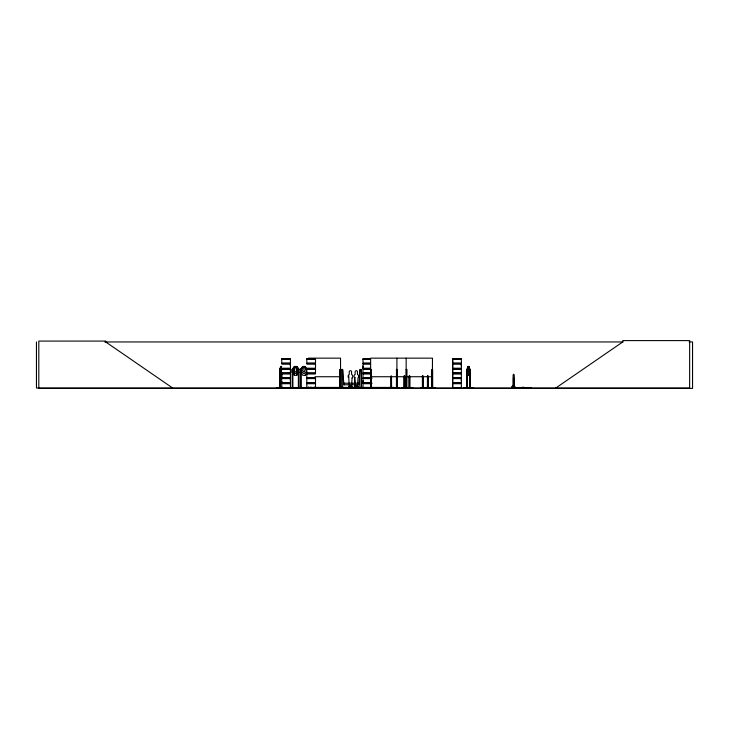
<?xml version="1.0" encoding="UTF-8"?>
<svg xmlns="http://www.w3.org/2000/svg" width="729" height="729" viewBox="0 0 729 729"><rect width="100%" height="100%" fill="white"/><g stroke="black" fill="none" stroke-linecap="round" stroke-linejoin="round"><path stroke-width="1.09" d="M281.74 382.853L281.74 380.72L281.731 382.853L290.424 382.853L290.424 378.579L281.731 378.579M290.415 380.72L290.415 378.579M290.415 366.104L290.415 363.971L281.731 363.971M315.493 380.72L315.493 378.579L306.809 378.579M315.493 366.104L315.493 363.971L306.809 363.971M371.699 382.853L363.006 382.853L363.015 380.72M370.423 368.236L363.006 368.236L363.015 366.104M452.682 382.853L452.682 378.579L461.366 378.579L461.357 382.853L452.673 382.853L452.673 378.579M452.682 368.236L452.682 363.971L461.366 363.971L461.357 368.236L452.673 368.236L452.673 363.971M461.357 380.72L461.357 378.579M461.357 366.104L461.357 363.971M367.243 387.956L374.205 387.628L362.987 388.001M374.205 387.655L363.015 387.71M513.981 387.117L514.1 378.169A2.324 0.601 -90 0 0 514.1 374.879A2.324 0.601 -90 0 0 513.252 374.879A2.324 0.601 -90 0 0 513.252 378.169L513.298 387.309L513.252 378.169M514.173 387.126L514.1 378.169M280.237 369.284L279.69 369.439L279.69 388.01M280.237 373.53L280.793 370.669L281.713 370.669M467.18 369.302L467.253 388.01L467.271 387.336M469.576 388.01L469.594 369.211M513.034 386.042L512.715 385.55L512.888 386.042M513.243 386.042C514.291 385.422 511.822 386.443 512.542 385.586M298.489 369.33L299.008 369.439L296.721 366.541L294.443 366.541L293.295 369.439L293.295 371.644L294.826 373.394L296.357 373.394L297.86 371.644L297.86 369.439L296.73 366.541M300.64 388.01L300.567 369.439L301.195 369.184L301.123 388.01M306.882 369.284L307.392 369.439L305.159 366.459L302.799 366.459L300.476 369.412L300.476 372.355L302.799 375.298L305.159 375.298L307.483 372.355L305.123 375.225M341.136 370.113L342.685 370.113L343.888 384.784L358.987 384.784L359.907 370.113L361.456 370.113M281.075 366.924L280.392 375.854L280.947 377.604L281.494 377.604M350.148 385.759L350.667 385.969M356.517 385.978L356.053 385.905M281.649 373.312L290.434 373.394M281.713 388.001L281.731 383.709L290.424 383.709L290.424 387.828L276.391 388.001M306.791 387.837L306.818 369.184M461.375 373.394L452.618 373.257M276.528 388.01L285.558 387.956M463.854 387.956L473.185 387.664M470.014 388.001L469.923 369.412L468.856 366.459M470.159 387.664L470.096 369.439L469.549 369.175M281.85 372.847L281.868 376.975M388.028 387.655L394.07 388.01M512.205 387.846L512.05 386.498L514.802 386.498L514.802 387.71M512.733 388.001L512.952 386.498M530.22 388.001L530.265 387.464M531.131 388.001L531.168 387.464L528.416 387.71M279.945 388.01L279.881 369.412L280.72 366.459L281.64 366.459M280.793 366.459L279.881 369.412M280.054 373.64L280.865 370.669M467.909 366.459L466.879 369.439L466.897 387.956M468.838 375.225L469.813 372.328L469.813 369.439L468.838 366.541L469.321 371.644L468.674 373.394L468.018 373.394L467.362 371.644L467.362 369.439L467.854 366.541L468.902 366.541M468.856 375.298L469.923 372.355M402.053 387.919L412.769 387.965L402.007 387.965M406.044 387.956L406.19 358.149M420.351 387.956L435.085 387.664M306.572 387.956L307.319 387.336L307.319 388.01M306.59 387.655L317.452 387.664L306.59 387.919M302.836 366.541L301.688 369.439L301.688 371.644L303.218 373.394L304.749 373.394L306.253 371.644L306.253 369.439L305.123 366.541L302.836 366.541L300.548 369.439M296.73 370.733L295.956 371.872L295.19 371.872L294.452 370.733L295.19 366.924L295.956 366.924L296.73 369.439M452.673 387.828L452.673 383.709L461.366 383.709L461.366 387.828L452.654 388.001M299.063 388.01L299.09 369.412L296.767 366.459L294.407 366.459L292.074 369.412L292.083 372.355L294.407 375.298L296.767 375.298L299.09 372.355M348.954 387.464L348.662 386.498L348.298 388.001M348.48 387.464L349.638 387.974L348.69 387.71M351.105 388.001L351.287 387.71C352.517 388.858 351.788 384.493 352.171 387.71L351.961 387.71M351.305 388.001L352.171 387.71L348.48 387.71M354.859 387.464L354.859 386.498L354.13 388.001L354.385 387.464M354.649 387.992L358.258 387.992M354.595 387.71L355.497 388.01M357.192 387.71L357.866 387.71L358.076 386.498L358.076 387.71L357 388.001M362.987 373.221L370.432 373.439M555.808 388.01L622.73 341.956L622.73 340.598L689.643 340.598L689.643 388.01L36.45 388.01L36.45 341.956M300.403 387.965L301.268 387.336L301.268 388.01M362.96 387.846L363.015 383.709L371.699 383.709M292.885 388.01L292.858 369.348L292.183 369.439L292.256 388.01M281.758 372.61L281.285 374.424C280.519 368.036 280.383 382.014 281.276 375.289L281.777 377.221M104.867 341.956L623.076 341.956M689.133 341.956L692.55 341.956L692.55 388.402L38.801 388.402L38.801 341.081L105.723 341.081L105.723 341.956L172.636 388.01M308.358 358.149L340.534 358.149L340.534 388.01L340.653 369.439L339.987 369.439L339.924 388.01M281.722 358.823L290.434 358.823M306.8 358.823L315.511 358.823M362.996 358.823L370.432 358.823M452.673 358.823L461.375 358.823M306.8 358.987L315.511 358.996L315.493 363.115L306.809 363.115L306.809 358.996M370.432 358.978L362.996 358.987L363.015 363.115L370.423 363.115M281.74 359.251L290.415 359.251M306.818 359.251L315.493 359.251M363.015 359.251L370.414 359.251M461.357 359.251L452.682 359.251L452.682 363.115L461.366 363.115L461.366 358.996L452.673 358.996L452.673 363.115M281.676 363.406L290.488 363.406M306.745 363.406L315.557 363.406M362.942 363.406L370.469 363.406M452.618 363.406L461.43 363.406M281.676 363.671L290.488 363.671M306.745 363.671L315.557 363.671M362.942 363.671L370.469 363.671M452.618 363.671L461.43 363.671M370.423 363.971L363.006 363.971L363.006 368.236M467.836 366.459L468.92 366.459M281.631 366.541L280.738 366.541L280.392 369.439L280.392 371.644L280.947 373.394L281.494 373.394M281.002 366.924L281.348 371.872L280.811 370.733M468.574 366.924L468.182 366.924C466.779 373.048 469.923 373.029 468.501 366.924M281.731 368.236L290.424 368.236L290.424 363.971M306.809 368.236L315.502 368.236L315.502 363.971M281.676 368.537L290.488 368.537M306.745 368.537L315.557 368.537M362.942 368.537L370.469 368.537M452.618 368.537L461.43 368.537M281.676 368.801L290.488 368.801M306.745 368.801L315.557 368.801M362.942 368.801L370.469 368.801M452.618 368.801L461.43 368.801M281.731 369.102L290.424 369.102L290.424 373.212L281.722 373.212L290.415 373.102M306.809 369.102L315.502 369.102L315.502 373.212L306.818 373.102M370.423 369.102L363.006 369.102L363.006 373.212L370.432 373.221M452.673 369.102L461.366 369.102L461.366 373.212L452.682 373.102L452.673 369.102L452.682 373.102L461.375 373.221M298.361 369.403L298.38 388.01M370.605 369.439L371.271 369.439L371.152 388.01L371.097 369.439M406.19 369.439L406.809 369.439L406.736 387.956M281.421 371.125C279.389 375.973 282.579 378.369 281.348 371.125M279.982 372.328L280.793 375.298M466.842 372.355L467.909 375.298M363.015 373.102L370.414 373.102M315.511 373.221L306.727 373.33L315.511 373.394M281.722 373.585L290.434 373.594L290.415 377.722L281.731 377.722M306.8 373.594L315.511 373.585M370.432 373.585L362.996 373.594L363.015 377.722L371.699 377.722M281.74 373.859L290.415 373.859M306.818 373.859L315.493 373.859M363.015 373.859L370.414 373.859M461.357 373.859L452.682 373.859L452.682 377.722L461.366 377.722L461.366 373.613L452.673 373.613L452.673 377.722M280.72 375.298L281.64 375.298M467.836 375.298L468.92 375.298M280.054 376.538L280.865 379.508M315.01 376.729L340.534 376.729M370.651 376.729L432.47 376.729M306.809 377.722L315.502 377.722M281.676 378.023L290.488 378.023M306.745 378.023L315.557 378.023M362.942 378.023L371.763 378.023M452.618 378.023L461.43 378.023M281.676 378.287L290.488 378.287M306.745 378.287L315.557 378.287M362.942 378.287L371.763 378.287M452.618 378.287L461.43 378.287M371.699 378.579L363.006 378.579L363.006 382.853M280.802 379.435L281.704 379.435M280.793 379.508L281.713 379.508M306.809 382.853L315.502 382.853L315.502 378.579M281.676 383.144L290.488 383.144M306.745 383.144L315.557 383.144M343.888 383.235L358.987 383.235M362.942 383.144L371.763 383.144M452.618 383.144L461.43 383.144M281.676 383.408L290.488 383.408M306.745 383.408L315.557 383.408M362.942 383.408L371.763 383.408M452.618 383.408L461.43 383.408M306.809 383.709L315.502 383.709L315.502 387.828M355.16 386.962L357.483 386.962L357.957 378.005A2.324 2.324 0 0 0 357.483 374.351L357.483 371.845A1.157 1.157 0 0 0 356.317 370.687A1.157 1.157 0 0 0 355.16 371.845L355.16 374.351A2.324 2.324 0 0 0 354.677 378.005L355.16 386.962L354.677 378.005M522.438 387.272L523.987 387.272M279.644 387.336L280.173 388.01L280.146 369.439M292.894 387.336L292.119 387.336L292.138 388.01M299.081 387.336L298.307 387.336L298.307 388.01M396.412 387.336L397.159 387.336L397.15 388.01M404.021 387.336L404.795 387.336M406.126 387.336L406.873 387.336L406.9 388.001M422.337 387.336L423.121 387.336L423.112 388.01M427.404 387.336L428.187 387.336M431.96 387.336L432.698 387.336M466.897 387.336L467.499 387.336M469.549 387.336L470.15 387.336M298.307 387.527L290.88 388.01M301.268 387.527L319.612 388.01M325.079 387.628L327.467 387.628M327.74 387.628L330.064 388.01M330.538 387.628L333.007 387.628M338.967 387.637L342.42 387.664M394.617 388.01L399.574 387.965L394.681 387.965M276.51 387.664L290.415 387.71M399.547 387.664L394.626 387.628M402.053 387.664L412.742 387.664M461.357 387.71L452.682 387.71L452.682 383.709M512.031 387.846L531.186 387.846M531.049 387.992L512.259 387.992M528.078 387.71L525.327 387.71M524.588 387.71L521.836 387.71M514.729 386.498L514.729 387.464L512.123 387.464L512.123 386.498M512.806 387.464L512.806 385.431L512.369 387.464M512.642 385.431L512.523 387.464M469.831 373.804L469.795 388.01M467.444 371.617L467.471 388.01M432.689 388.01L432.634 369.439L432.024 369.439L431.969 388.01M432.516 387.336L432.634 388.01M432.361 388.01L432.47 358.149L370.651 358.149L370.596 388.01L370.815 369.439M432.188 369.439L432.288 388.01M432.042 387.336L432.142 388.01M428.123 375.991L428.105 388.01L427.978 375.991M427.877 387.336L427.896 388.01M427.686 387.336L427.704 388.01M427.604 375.991L427.549 388.01M427.467 375.991L427.404 388.01M423.057 375.991L422.975 388.01M422.911 375.991L422.811 388.01M422.638 387.336L422.62 388.01M422.538 375.991L422.483 388.01L422.401 375.991M409.862 388.01L409.862 387.336L409.087 387.336L409.087 388.01M409.798 375.991L409.78 388.01M409.662 375.991L409.607 388.01M409.461 376.146L409.425 388.01M409.288 375.991L409.261 388.01L409.151 375.991M406.636 369.439L406.563 388.01M406.436 387.336L406.463 388.01L406.363 369.439M404.732 375.991L404.795 388.01M404.595 375.991L404.659 388.01M404.513 387.336L404.495 388.01M404.303 387.336L404.322 388.01M404.221 375.991L404.221 388.01M404.085 375.991L404.021 388.01M396.977 388.01L397.095 369.439L396.476 369.439L396.421 388.01M396.922 358.149L396.849 388.01M396.649 369.439L396.749 388.01M396.503 387.336L396.594 388.01M393.669 388.01L393.669 387.436L308.148 387.436L308.148 388.01M392.712 387.436L392.712 388.01M391.519 376.146L391.555 388.01M391.345 387.336L391.345 388.01M391.2 376.146L391.2 388.01L391.163 387.336M390.99 376.146L390.99 388.01M371.316 387.336L371.316 388.01M370.851 376.146L370.842 388.01M361.456 388.01L361.456 369.439L359.907 369.439L359.907 388.01M360.819 387.436L360.819 388.01M359.862 387.436L359.862 388.01M358.404 383.235L358.404 384.784M358.057 386.498L357.957 387.71M356.864 387.464L356.864 385.431L355.798 385.431L355.798 387.464M354.567 386.498L354.44 387.71M350.959 387.464L350.959 385.431L349.893 385.431L349.893 387.464M344.471 383.235L344.471 384.784M342.685 388.01L342.685 369.439L341.136 369.439L341.136 388.01M341.947 387.436L341.947 388.01M340.99 387.436L340.99 388.01M340.434 387.336L340.434 388.01M340.188 387.336L340.206 388.01M340.106 369.439L340.042 388.01M324.906 388.01L322.455 388.01M322.09 388.01L319.922 388.01M314.545 387.336L314.554 388.01M314.354 387.336L314.39 388.01M314.317 387.336L314.181 388.01M314.008 387.336L313.971 388.01M311.219 387.336L311.265 388.01M311.019 387.336L311.055 388.01M310.882 387.336L310.955 388.01M310.691 388.01L310.691 387.336L310.663 388.01M309.105 388.01L309.023 387.336L308.968 388.01M308.823 387.336L308.804 388.01M308.558 387.336L308.577 388.01M308.476 387.336L308.413 388.01M308.403 387.336L308.358 388.01M307.392 387.336L307.465 388.01M298.936 387.336L298.936 388.01M296.767 366.459L296.767 375.298M294.407 366.459L294.407 375.298M292.748 387.336L292.748 388.01M290.324 388.01L287.691 388.01M282.378 387.336L282.378 388.01M282.241 387.336L282.205 388.01M282.059 387.336L282.123 388.01M281.877 387.336L281.895 388.01M279.827 387.336L279.827 388.01M355.233 377.695A1.549 1.549 0 0 1 354.987 377.367M348.89 377.367A1.549 1.549 0 0 1 348.89 375.818M352.061 378.005L351.578 386.962L349.255 386.962L348.772 378.005A2.324 2.324 0 0 1 349.255 374.351L349.255 371.845A1.157 1.157 0 0 1 350.412 370.687A1.157 1.157 0 0 1 351.578 371.845L351.578 374.351A2.324 2.324 0 0 1 352.061 378.005M303.583 366.924L302.845 370.733L303.583 371.872L304.348 371.872L305.123 369.439L304.348 366.924L303.583 366.924M290.434 358.978L281.722 358.996L281.74 363.115L290.424 363.115L290.424 358.996"/></g></svg>
